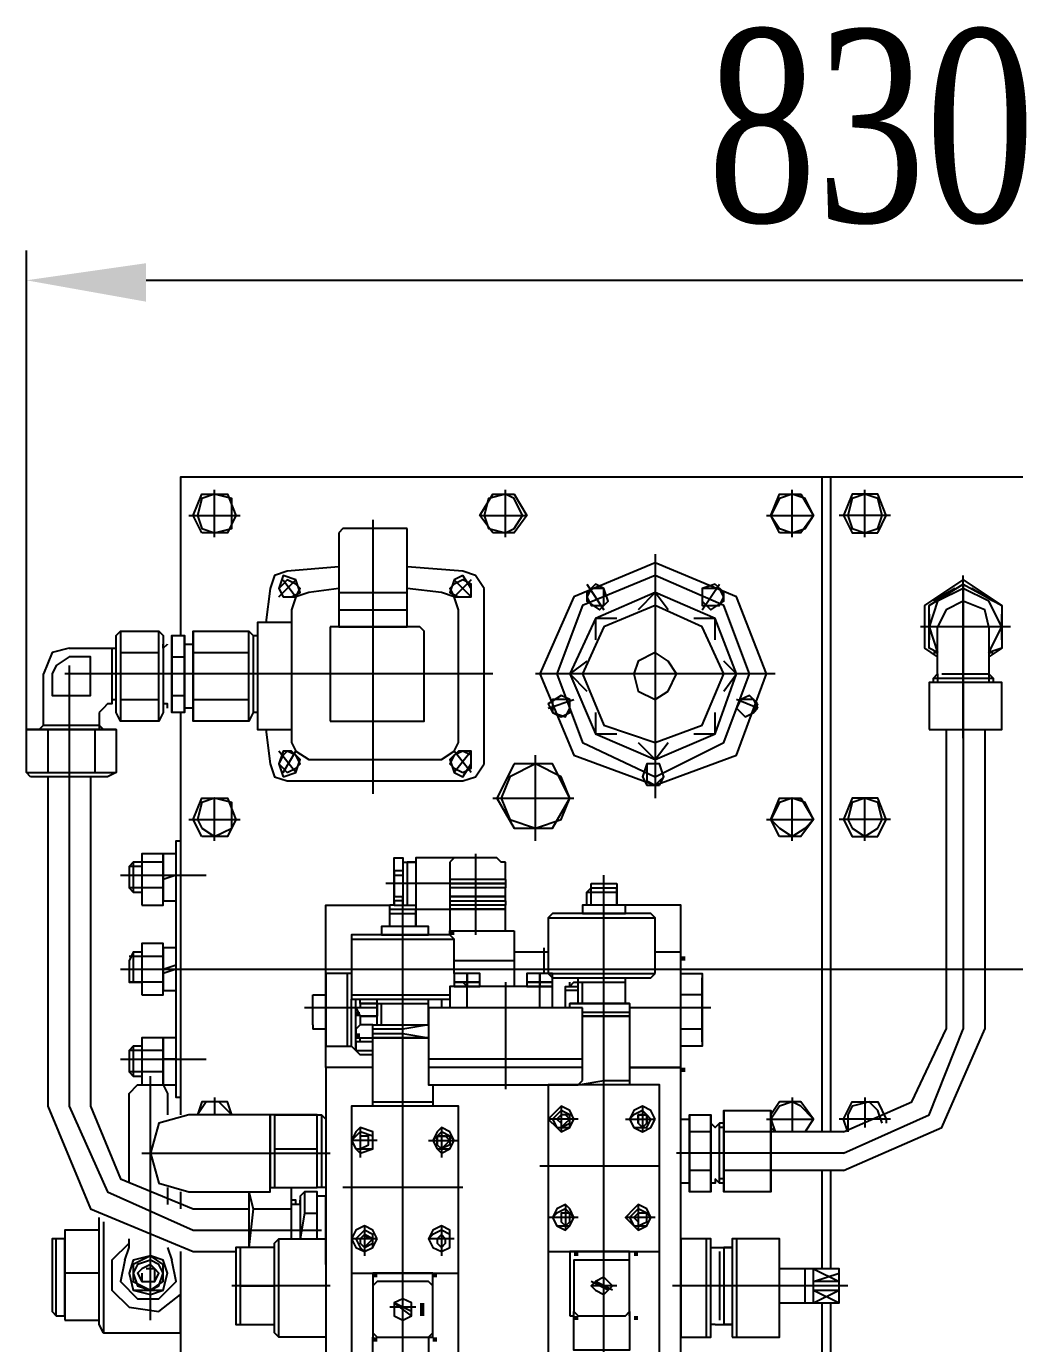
# Model space of a CAD drawing. Header units: inches. Extents: x -65 to 4788, y -4676 to 3369.
# Drawn here: x 1392.8 to 1761, y -1284.7 to -794 of the extents above; entities that cross this region are included whole.
import ezdxf

# ---------------------------------------------------------------- set-up
doc = ezdxf.new("R2010")
doc.units = ezdxf.units.IN
doc.header["$MEASUREMENT"] = 0
doc.layers.get('0').update_dxf_attribs({"color": 250, "linetype": 'CONTINUOUS', "lineweight": 100})
doc.styles.get("Standard").update_dxf_attribs({"font": 'times.ttf', "width": 0.75})

msp = doc.modelspace()

# ---------------------------------------------------------------- hatches: boundary and pattern name
at = {"lineweight": -2}
for points in [[(1437.41, -882.23), (1437.41, -896.57), (1392.79, -888.6)], [(1550.58, -1132.46), (1552.17, -1132.46), (1552.17, -1130.87), (1550.58, -1130.87)], [(1636.65, -1142.03), (1638.24, -1142.03), (1638.24, -1140.43), (1636.65, -1140.43)], [(1515.51, -1162.75), (1517.11, -1162.75), (1517.11, -1161.15), (1515.51, -1161.15)], [(1515.51, -1162.75), (1517.11, -1162.75), (1517.11, -1161.15), (1515.51, -1161.15)], [(1515.51, -1170.72), (1517.11, -1170.72), (1517.11, -1169.12), (1515.51, -1169.12)], [(1636.65, -1183.47), (1638.24, -1183.47), (1638.24, -1181.87), (1636.65, -1181.87)], [(1596.8, -1252), (1598.39, -1252), (1598.39, -1250.41), (1596.8, -1250.41)], [(1619.11, -1252), (1620.71, -1252), (1620.71, -1250.41), (1619.11, -1250.41)], [(1521.89, -1259.97), (1523.48, -1259.97), (1523.48, -1258.38), (1521.89, -1258.38)], [(1544.2, -1259.97), (1545.8, -1259.97), (1545.8, -1258.38), (1544.2, -1258.38)], [(1541.01, -1269.53), (1539.42, -1269.53), (1541.01, -1274.32)], [(1539.42, -1269.53), (1541.01, -1274.32), (1539.42, -1274.32)], [(1596.8, -1275.91), (1598.39, -1275.91), (1598.39, -1274.32), (1596.8, -1274.32)], [(1619.11, -1275.91), (1620.71, -1275.91), (1620.71, -1274.32), (1619.11, -1274.32)], [(1521.89, -1283.88), (1523.48, -1283.88), (1523.48, -1282.29), (1521.89, -1282.29)], [(1544.2, -1283.88), (1545.8, -1283.88), (1545.8, -1282.29), (1544.2, -1282.29)]]:
    msp.add_hatch(color=0, dxfattribs=at).paths.add_polyline_path(points)

# ---------------------------------------------------------------- linework, layer by layer
at = {"color": 0, "lineweight": -2}
for points in [[(1392.79, -1055.96), (1392.79, -877.45)], [(1437.41, -888.6), (2009.61, -888.6)], [(1636.65, -1326.91), (2055.83, -1326.91), (2055.83, -961.92), (1450.16, -961.92), (1450.16, -1020.89)], [(1689.24, -1205.78), (1689.24, -961.92)], [(1692.43, -1205.78), (1692.43, -961.92)], [(1458.13, -982.64), (1454.95, -976.26), (1458.13, -968.3), (1467.7, -968.3), (1470.88, -976.26), (1467.7, -982.64), (1458.13, -982.64)], [(1462.91, -982.64), (1469.29, -981.05), (1469.29, -976.26), (1469.29, -969.89), (1462.91, -968.3), (1458.13, -969.89), (1456.54, -976.26), (1458.13, -981.05), (1462.91, -982.64)], [(1462.91, -984.23), (1462.91, -966.7)], [(1566.52, -982.64), (1561.73, -976.26), (1566.52, -968.3), (1574.48, -968.3), (1579.27, -976.26), (1574.48, -982.64), (1566.52, -982.64)], [(1571.3, -982.64), (1574.48, -981.05), (1577.67, -976.26), (1574.48, -969.89), (1571.3, -968.3), (1564.92, -969.89), (1563.33, -976.26), (1564.92, -981.05), (1571.3, -982.64)], [(1571.3, -984.23), (1571.3, -966.7)], [(1673.3, -982.64), (1670.12, -976.26), (1673.3, -968.3), (1681.27, -968.3), (1686.05, -976.26), (1681.27, -982.64), (1673.3, -982.64)], [(1678.09, -982.64), (1682.87, -981.05), (1686.05, -976.26), (1682.87, -969.89), (1678.09, -968.3), (1673.3, -969.89), (1670.12, -976.26), (1673.3, -981.05), (1678.09, -982.64)], [(1678.09, -984.23), (1678.09, -966.7)], [(1709.96, -982.64), (1713.15, -976.26), (1709.96, -968.3), (1700.4, -968.3), (1697.21, -976.26), (1700.4, -982.64), (1709.96, -982.64)], [(1705.18, -982.64), (1709.96, -981.05), (1711.56, -976.26), (1709.96, -969.89), (1705.18, -968.3), (1700.4, -969.89), (1698.81, -976.26), (1700.4, -981.05), (1705.18, -982.64)], [(1705.18, -984.23), (1705.18, -966.7)], [(1453.35, -976.26), (1472.48, -976.26)], [(1561.73, -976.26), (1579.27, -976.26)], [(1668.52, -976.26), (1686.05, -976.26)], [(1714.74, -976.26), (1695.62, -976.26)], [(1510.73, -981.05), (1510.73, -981.05), (1509.14, -982.64)], [(1534.64, -981.05), (1510.73, -981.05)], [(1521.89, -977.86), (1521.89, -1079.87)], [(1534.64, -982.64), (1534.64, -981.05)], [(1509.14, -1017.7), (1534.64, -1017.7), (1534.64, -982.64)], [(1509.14, -982.64), (1509.14, -1017.7)], [(1627.08, -990.61), (1627.08, -1081.46)], [(1509.14, -995.39), (1490.01, -996.98)], [(1555.36, -996.98), (1534.64, -995.39)], [(1668.52, -1035.24), (1657.37, -1006.55), (1627.08, -993.8), (1596.8, -1006.55), (1584.05, -1035.24), (1596.8, -1065.52), (1627.08, -1076.68), (1657.37, -1065.52), (1668.52, -1035.24)], [(1490.01, -996.98), (1485.23, -998.58), (1483.64, -1003.36)], [(1486.82, -1003.36), (1488.42, -1006.55), (1491.6, -1006.55), (1494.79, -1004.95), (1493.2, -1000.17), (1488.42, -998.58), (1486.82, -1003.36)], [(1486.82, -1006.55), (1493.2, -1000.17)], [(1490.01, -1006.55), (1493.2, -1006.55), (1494.79, -1003.36), (1493.2, -1001.77), (1490.01, -1000.17), (1488.42, -1001.77), (1486.82, -1003.36), (1488.42, -1006.55), (1490.01, -1006.55)], [(1488.42, -1000.17), (1493.2, -1006.55)], [(1555.36, -998.58), (1552.17, -1000.17), (1550.58, -1004.95), (1553.76, -1006.55), (1558.55, -1006.55), (1558.55, -1003.36), (1555.36, -998.58)], [(1555.36, -1006.55), (1558.55, -1006.55), (1558.55, -1003.36), (1558.55, -1001.77), (1555.36, -1000.17), (1552.17, -1001.77), (1550.58, -1003.36), (1552.17, -1006.55), (1555.36, -1006.55)], [(1552.17, -1000.17), (1558.55, -1006.55)], [(1558.55, -1000.17), (1552.17, -1006.55)], [(1563.33, -1003.36), (1560.14, -998.58), (1555.36, -996.98)], [(1662.15, -1035.24), (1652.58, -1009.74), (1627.08, -998.58), (1599.99, -1009.74), (1590.42, -1035.24), (1599.99, -1060.74), (1627.08, -1073.49), (1652.58, -1060.74), (1662.15, -1035.24)], [(1732.28, -1028.86), (1727.5, -1025.67), (1727.5, -1009.74), (1741.84, -1000.17), (1756.18, -1009.74), (1756.18, -1025.67), (1751.4, -1028.86)], [(1741.84, -1059.15), (1741.84, -998.58)], [(1483.64, -1003.36), (1482.04, -1016.11)], [(1497.98, -1004.95), (1493.2, -1006.55), (1491.6, -1011.33)], [(1509.14, -1003.36), (1497.98, -1004.95)], [(1509.14, -1004.95), (1534.64, -1004.95)], [(1547.39, -1004.95), (1534.64, -1003.36)], [(1553.76, -1011.33), (1552.17, -1006.55), (1547.39, -1004.95)], [(1563.33, -1068.71), (1563.33, -1003.36)], [(1657.37, -1035.24), (1649.4, -1014.52), (1627.08, -1004.95), (1604.77, -1014.52), (1595.21, -1035.24), (1604.77, -1057.55), (1627.08, -1067.11), (1649.4, -1057.55), (1657.37, -1035.24)], [(1601.58, -1004.95), (1601.58, -1008.14), (1606.36, -1011.33), (1609.55, -1008.14), (1607.96, -1003.36), (1604.77, -1001.77), (1601.58, -1004.95)], [(1601.58, -1001.77), (1607.96, -1011.33)], [(1607.96, -1006.55), (1607.96, -1003.36), (1604.77, -1003.36), (1603.17, -1003.36), (1601.58, -1006.55), (1603.17, -1009.74), (1607.96, -1009.74), (1607.96, -1006.55)], [(1631.86, -1011.33), (1627.08, -1004.95), (1620.71, -1011.33)], [(1649.4, -1001.77), (1644.61, -1003.36), (1644.61, -1008.14), (1647.8, -1011.33), (1652.58, -1008.14), (1652.58, -1004.95), (1649.4, -1001.77)], [(1644.61, -1011.33), (1650.99, -1001.77)], [(1652.58, -1006.55), (1650.99, -1003.36), (1647.8, -1003.36), (1644.61, -1003.36), (1644.61, -1006.55), (1644.61, -1009.74), (1650.99, -1009.74), (1652.58, -1006.55)], [(1732.28, -1027.27), (1729.09, -1025.67), (1729.09, -1009.74), (1741.84, -1001.77), (1756.18, -1009.74), (1756.18, -1025.67), (1751.4, -1027.27)], [(1751.4, -1027.27), (1756.18, -1017.7), (1751.4, -1008.14), (1741.84, -1003.36), (1732.28, -1008.14), (1729.09, -1017.7), (1732.28, -1027.27)], [(1738.65, -1003.36), (1730.68, -1008.14)], [(1741.84, -1001.77), (1741.84, -1167.53)], [(1753, -1008.14), (1745.03, -1003.36)], [(1652.58, -1035.24), (1644.61, -1017.7), (1627.08, -1009.74), (1607.96, -1017.7), (1599.99, -1035.24), (1607.96, -1054.36), (1627.08, -1060.74), (1644.61, -1054.36), (1652.58, -1035.24)], [(1751.4, -1017.7), (1749.81, -1011.33), (1741.84, -1008.14), (1735.46, -1011.33), (1732.28, -1017.7)], [(1491.6, -1011.33), (1491.6, -1060.74)], [(1509.14, -1011.33), (1534.64, -1011.33)], [(1553.76, -1060.74), (1553.76, -1011.33)], [(1612.74, -1014.52), (1604.77, -1014.52), (1604.77, -1022.49)], [(1649.4, -1022.49), (1649.4, -1014.52), (1641.43, -1014.52)], [(1729.09, -1012.92), (1729.09, -1022.49)], [(1756.18, -1022.49), (1756.18, -1012.92)], [(1443.79, -1049.58), (1442.19, -1052.77), (1427.85, -1052.77), (1426.26, -1049.58), (1426.26, -1020.89), (1427.85, -1019.3), (1442.19, -1019.3), (1443.79, -1020.89), (1443.79, -1049.58)], [(1427.85, -1019.3), (1427.85, -1027.27)], [(1442.19, -1052.77), (1442.19, -1019.3)], [(1454.95, -1019.3), (1454.95, -1027.27)], [(1477.26, -1049.58), (1475.67, -1052.77), (1454.95, -1052.77), (1454.95, -1019.3), (1475.67, -1019.3), (1477.26, -1020.89), (1477.26, -1049.58)], [(1475.67, -1052.77), (1475.67, -1019.3)], [(1491.6, -1016.11), (1478.85, -1016.11), (1478.85, -1055.96), (1491.6, -1055.96)], [(1539.42, -1017.7), (1505.95, -1017.7)], [(1505.95, -1017.7), (1505.95, -1019.3), (1505.95, -1019.3)], [(1505.95, -1019.3), (1505.95, -1052.77)], [(1541.01, -1019.3), (1541.01, -1019.3), (1539.42, -1017.7)], [(1541.01, -1052.77), (1541.01, -1019.3)], [(1759.37, -1017.7), (1725.9, -1017.7)], [(1730.68, -1038.43), (1730.68, -1036.83), (1732.28, -1035.24), (1732.28, -1017.7)], [(1751.4, -1017.7), (1751.4, -1035.24), (1753, -1036.83), (1753, -1038.43)], [(1443.79, -1025.67), (1445.38, -1024.08), (1445.38, -1024.08)], [(1443.79, -1025.67), (1443.79, -1025.67), (1443.79, -1024.08), (1443.79, -1024.08)], [(1443.79, -1024.08), (1443.79, -1024.08)], [(1446.98, -1020.89), (1446.98, -1028.86)], [(1451.76, -1047.99), (1451.76, -1049.58), (1446.98, -1049.58), (1446.98, -1020.89), (1451.76, -1020.89), (1451.76, -1024.08), (1451.76, -1047.99)], [(1451.76, -1049.58), (1451.76, -1020.89)], [(1451.76, -1024.08), (1454.95, -1024.08), (1454.95, -1047.99), (1451.76, -1047.99)], [(1477.26, -1020.89), (1478.85, -1020.89), (1478.85, -1049.58), (1477.26, -1049.58)], [(1408.72, -1025.67), (1402.35, -1027.27), (1399.16, -1035.24)], [(1402.35, -1035.24), (1402.35, -1043.21), (1416.69, -1043.21), (1416.69, -1028.86), (1408.72, -1028.86)], [(1408.72, -1028.86), (1403.94, -1032.05), (1402.35, -1035.24)], [(1408.72, -1025.67), (1424.66, -1025.67), (1424.66, -1046.39), (1423.07, -1046.39)], [(1424.66, -1025.67), (1426.26, -1025.67)], [(1427.85, -1027.27), (1427.85, -1044.8)], [(1427.85, -1027.27), (1442.19, -1027.27)], [(1446.98, -1028.86), (1446.98, -1043.21)], [(1446.98, -1028.86), (1451.76, -1028.86)], [(1454.95, -1027.27), (1454.95, -1044.8)], [(1454.95, -1027.27), (1475.67, -1027.27)], [(1635.05, -1035.24), (1631.86, -1030.46), (1627.08, -1027.27), (1620.71, -1030.46), (1619.11, -1035.24), (1620.71, -1041.61), (1627.08, -1044.8), (1631.86, -1041.61), (1635.05, -1035.24)], [(1730.68, -1027.27), (1732.28, -1027.27)], [(1751.4, -1027.27), (1753, -1027.27)], [(1397.57, -1055.96), (1397.57, -1055.96), (1399.16, -1054.36), (1399.16, -1035.24)], [(1566.52, -1035.24), (1407.13, -1035.24)], [(1408.72, -1032.05), (1408.72, -1196.22)], [(1671.71, -1035.24), (1582.45, -1035.24)], [(1601.58, -1030.46), (1595.21, -1035.24), (1601.58, -1041.61)], [(1652.58, -1041.61), (1657.37, -1035.24), (1652.58, -1030.46)], [(1732.28, -1035.24), (1732.28, -1038.43)], [(1733.87, -1035.24), (1751.4, -1035.24)], [(1751.4, -1035.24), (1751.4, -1038.43)], [(1756.18, -1038.43), (1729.09, -1038.43)], [(1729.09, -1055.96), (1756.18, -1055.96), (1756.18, -1038.43), (1729.09, -1038.43), (1729.09, -1055.96)], [(1730.68, -1036.83), (1753, -1036.83)], [(1741.84, -1055.96), (1741.84, -1038.43)], [(1424.66, -1044.8), (1426.26, -1044.8)], [(1427.85, -1044.8), (1427.85, -1052.77)], [(1427.85, -1044.8), (1442.19, -1044.8)], [(1446.98, -1043.21), (1446.98, -1049.58)], [(1446.98, -1043.21), (1451.76, -1043.21)], [(1454.95, -1044.8), (1454.95, -1052.77)], [(1454.95, -1044.8), (1475.67, -1044.8)], [(1588.83, -1049.58), (1593.61, -1051.18), (1595.21, -1047.99), (1595.21, -1044.8), (1592.02, -1043.21), (1587.24, -1046.39), (1588.83, -1049.58)], [(1587.24, -1047.99), (1596.8, -1044.8)], [(1595.21, -1047.99), (1595.21, -1044.8), (1588.83, -1044.8), (1588.83, -1049.58), (1592.02, -1051.18), (1595.21, -1049.58), (1595.21, -1047.99)], [(1665.33, -1046.39), (1662.15, -1043.21), (1658.96, -1044.8), (1657.37, -1047.99), (1660.55, -1051.18), (1663.74, -1049.58), (1665.33, -1046.39)], [(1665.33, -1047.99), (1663.74, -1044.8), (1658.96, -1044.8), (1657.37, -1047.99), (1658.96, -1049.58), (1660.55, -1051.18), (1663.74, -1049.58), (1665.33, -1047.99)], [(1665.33, -1047.99), (1657.37, -1044.8)], [(1423.07, -1046.39), (1421.47, -1047.99), (1419.88, -1049.58)], [(1419.88, -1049.58), (1419.88, -1054.36), (1421.47, -1055.96), (1421.47, -1055.96)], [(1443.79, -1046.39), (1443.79, -1046.39)], [(1445.38, -1047.99), (1445.38, -1046.39), (1443.79, -1046.39)], [(1443.79, -1046.39), (1443.79, -1046.39), (1443.79, -1047.99)], [(1450.16, -1049.58), (1450.16, -1199.4)], [(1604.77, -1049.58), (1604.77, -1057.55), (1612.74, -1057.55)], [(1641.43, -1057.55), (1649.4, -1057.55), (1649.4, -1049.58)], [(1399.16, -1054.36), (1419.88, -1054.36)], [(1419.88, -1054.36), (1419.88, -1055.96)], [(1419.88, -1054.36), (1419.88, -1055.96)], [(1505.95, -1052.77), (1505.95, -1052.77), (1505.95, -1052.77)], [(1505.95, -1052.77), (1539.42, -1052.77)], [(1539.42, -1052.77), (1541.01, -1052.77), (1541.01, -1052.77)], [(1394.38, -1073.49), (1392.79, -1071.9), (1392.79, -1055.96), (1394.38, -1055.96), (1423.07, -1055.96), (1426.26, -1055.96), (1426.26, -1071.9), (1423.07, -1073.49), (1394.38, -1073.49)], [(1400.75, -1055.96), (1392.79, -1055.96)], [(1392.79, -1055.96), (1392.79, -1055.96)], [(1397.57, -1055.96), (1421.47, -1055.96)], [(1400.75, -1055.96), (1400.75, -1071.9)], [(1418.29, -1055.96), (1400.75, -1055.96)], [(1418.29, -1055.96), (1418.29, -1071.9)], [(1426.26, -1055.96), (1418.29, -1055.96)], [(1482.04, -1055.96), (1483.64, -1068.71)], [(1729.09, -1055.96), (1741.84, -1055.96)], [(1735.46, -1055.96), (1735.46, -1167.53)], [(1741.84, -1055.96), (1756.18, -1055.96)], [(1749.81, -1055.96), (1749.81, -1167.53)], [(1488.42, -1073.49), (1493.2, -1071.9), (1494.79, -1067.11), (1491.6, -1063.93), (1488.42, -1063.93), (1486.82, -1068.71), (1488.42, -1073.49)], [(1490.01, -1071.9), (1493.2, -1070.3), (1494.79, -1068.71), (1493.2, -1065.52), (1490.01, -1063.93), (1488.42, -1065.52), (1486.82, -1068.71), (1488.42, -1070.3), (1490.01, -1071.9)], [(1493.2, -1071.9), (1486.82, -1063.93)], [(1488.42, -1071.9), (1493.2, -1063.93)], [(1491.6, -1060.74), (1493.2, -1063.93), (1497.98, -1067.11)], [(1547.39, -1067.11), (1552.17, -1063.93), (1553.76, -1060.74)], [(1558.55, -1068.71), (1558.55, -1063.93), (1553.76, -1063.93), (1550.58, -1067.11), (1552.17, -1071.9), (1555.36, -1073.49), (1558.55, -1068.71)], [(1555.36, -1071.9), (1558.55, -1070.3), (1558.55, -1068.71), (1558.55, -1065.52), (1555.36, -1063.93), (1552.17, -1065.52), (1550.58, -1068.71), (1552.17, -1070.3), (1555.36, -1071.9)], [(1558.55, -1063.93), (1552.17, -1071.9)], [(1558.55, -1071.9), (1552.17, -1063.93)], [(1620.71, -1060.74), (1627.08, -1067.11), (1631.86, -1060.74)], [(1483.64, -1068.71), (1485.23, -1073.49), (1490.01, -1075.08)], [(1497.98, -1067.11), (1547.39, -1067.11)], [(1555.36, -1075.08), (1560.14, -1073.49), (1563.33, -1068.71)], [(1574.48, -1068.71), (1568.11, -1081.46), (1574.48, -1092.62), (1588.83, -1092.62), (1595.21, -1081.46), (1588.83, -1068.71), (1574.48, -1068.71)], [(1582.45, -1092.62), (1592.02, -1089.43), (1595.21, -1081.46), (1592.02, -1073.49), (1582.45, -1068.71), (1572.89, -1073.49), (1569.7, -1081.46), (1572.89, -1089.43), (1582.45, -1092.62)], [(1582.45, -1097.4), (1582.45, -1065.52)], [(1628.68, -1076.68), (1630.27, -1073.49), (1628.68, -1068.71), (1623.89, -1068.71), (1622.3, -1073.49), (1623.89, -1076.68), (1628.68, -1076.68)], [(1630.27, -1073.49), (1628.68, -1068.71), (1627.08, -1068.71), (1623.89, -1068.71), (1623.89, -1073.49), (1623.89, -1075.08), (1627.08, -1076.68), (1628.68, -1075.08), (1630.27, -1073.49)], [(1392.79, -1071.9), (1426.26, -1071.9)], [(1400.75, -1073.49), (1400.75, -1196.22)], [(1416.69, -1073.49), (1416.69, -1196.22)], [(1490.01, -1075.08), (1555.36, -1075.08)], [(1458.13, -1095.8), (1454.95, -1089.43), (1458.13, -1081.46), (1467.7, -1081.46), (1470.88, -1089.43), (1467.7, -1095.8), (1458.13, -1095.8)], [(1462.91, -1095.8), (1469.29, -1092.62), (1469.29, -1089.43), (1469.29, -1083.05), (1462.91, -1081.46), (1458.13, -1083.05), (1456.54, -1089.43), (1458.13, -1092.62), (1462.91, -1095.8)], [(1462.91, -1097.4), (1462.91, -1081.46)], [(1566.52, -1081.46), (1596.8, -1081.46)], [(1673.3, -1095.8), (1670.12, -1089.43), (1673.3, -1081.46), (1681.27, -1081.46), (1686.05, -1089.43), (1681.27, -1095.8), (1673.3, -1095.8)], [(1678.09, -1095.8), (1682.87, -1092.62), (1686.05, -1089.43), (1682.87, -1083.05), (1678.09, -1081.46), (1673.3, -1083.05), (1670.12, -1089.43), (1673.3, -1092.62), (1678.09, -1095.8)], [(1678.09, -1097.4), (1678.09, -1081.46)], [(1709.96, -1095.8), (1713.15, -1089.43), (1709.96, -1081.46), (1700.4, -1081.46), (1697.21, -1089.43), (1700.4, -1095.8), (1709.96, -1095.8)], [(1705.18, -1095.8), (1709.96, -1092.62), (1711.56, -1089.43), (1709.96, -1083.05), (1705.18, -1081.46), (1700.4, -1083.05), (1698.81, -1089.43), (1700.4, -1092.62), (1705.18, -1095.8)], [(1705.18, -1097.4), (1705.18, -1081.46)], [(1453.35, -1089.43), (1472.48, -1089.43)], [(1668.52, -1089.43), (1686.05, -1089.43)], [(1714.74, -1089.43), (1695.62, -1089.43)], [(1450.16, -1193.03), (1448.57, -1193.03), (1448.57, -1097.4), (1450.16, -1097.4)], [(1435.82, -1121.31), (1443.79, -1121.31), (1443.79, -1102.18), (1435.82, -1102.18), (1435.82, -1121.31)], [(1435.82, -1102.18), (1435.82, -1121.31)], [(1443.79, -1105.37), (1443.79, -1102.18)], [(1443.79, -1119.71), (1448.57, -1119.71), (1448.57, -1102.18), (1443.79, -1102.18), (1443.79, -1119.71)], [(1529.86, -1121.31), (1529.86, -1103.77), (1533.04, -1103.77), (1533.04, -1121.31)], [(1552.17, -1103.77), (1537.83, -1103.77), (1537.83, -1121.31)], [(1552.17, -1103.77), (1550.58, -1105.37), (1550.58, -1105.37)], [(1568.11, -1103.77), (1552.17, -1103.77)], [(1560.14, -1102.18), (1560.14, -1132.46)], [(1571.3, -1105.37), (1569.7, -1105.37), (1568.11, -1103.77)], [(1435.82, -1105.37), (1432.63, -1105.37), (1431.04, -1106.96), (1431.04, -1114.93), (1432.63, -1116.52), (1435.82, -1116.52)], [(1435.82, -1106.96), (1431.04, -1106.96)], [(1432.63, -1105.37), (1432.63, -1116.52)], [(1443.79, -1105.37), (1435.82, -1105.37)], [(1443.79, -1114.93), (1443.79, -1105.37)], [(1533.04, -1108.55), (1529.86, -1108.55), (1529.86, -1110.15), (1533.04, -1110.15)], [(1533.04, -1108.55), (1529.86, -1108.55), (1529.86, -1108.55)], [(1529.86, -1108.55), (1529.86, -1113.34)], [(1533.04, -1105.37), (1533.04, -1121.31)], [(1533.04, -1105.37), (1537.83, -1105.37)], [(1534.64, -1105.37), (1534.64, -1121.31)], [(1534.64, -1105.37), (1534.64, -1121.31)], [(1537.83, -1105.37), (1534.64, -1105.37)], [(1550.58, -1105.37), (1550.58, -1111.74)], [(1571.3, -1111.74), (1571.3, -1105.37)], [(1427.85, -1110.15), (1459.73, -1110.15)], [(1448.57, -1110.15), (1443.79, -1111.74)], [(1443.79, -1110.15), (1448.57, -1110.15)], [(1571.3, -1113.34), (1526.67, -1113.34)], [(1529.86, -1110.15), (1529.86, -1118.12)], [(1550.58, -1111.74), (1550.58, -1113.34)], [(1571.3, -1111.74), (1550.58, -1111.74)], [(1550.58, -1113.34), (1571.3, -1113.34), (1571.3, -1113.34), (1550.58, -1113.34), (1550.58, -1113.34)], [(1550.58, -1113.34), (1550.58, -1114.93)], [(1571.3, -1111.74), (1571.3, -1113.34)], [(1571.3, -1113.34), (1571.3, -1114.93)], [(1603.17, -1114.93), (1603.17, -1113.34)], [(1603.17, -1113.34), (1603.17, -1113.34)], [(1603.17, -1113.34), (1612.74, -1113.34)], [(1607.96, -1366.76), (1607.96, -1110.15)], [(1612.74, -1113.34), (1612.74, -1113.34)], [(1612.74, -1113.34), (1612.74, -1114.93)], [(1435.82, -1114.93), (1431.04, -1114.93)], [(1443.79, -1114.93), (1435.82, -1114.93)], [(1443.79, -1121.31), (1443.79, -1114.93)], [(1533.04, -1119.71), (1529.86, -1119.71), (1529.86, -1118.12), (1533.04, -1118.12)], [(1533.04, -1374.73), (1533.04, -1118.12)], [(1550.58, -1118.12), (1571.3, -1118.12), (1571.3, -1114.93), (1550.58, -1114.93), (1550.58, -1118.12)], [(1550.58, -1118.12), (1550.58, -1118.12)], [(1550.58, -1119.71), (1571.3, -1119.71), (1571.3, -1118.12), (1550.58, -1118.12), (1550.58, -1119.71)], [(1571.3, -1118.12), (1571.3, -1118.12)], [(1601.58, -1121.31), (1601.58, -1116.52), (1603.17, -1114.93), (1612.74, -1114.93), (1612.74, -1116.52), (1612.74, -1121.31)], [(1601.58, -1116.52), (1612.74, -1116.52)], [(1603.17, -1121.31), (1603.17, -1114.93)], [(1612.74, -1121.31), (1612.74, -1114.93)], [(1504.36, -1181.87), (1504.36, -1121.31), (1528.26, -1121.31)], [(1528.26, -1122.9), (1528.26, -1121.31)], [(1529.86, -1121.31), (1528.26, -1121.31)], [(1528.26, -1129.27), (1528.26, -1122.9)], [(1528.26, -1129.27), (1528.26, -1122.9), (1537.83, -1122.9), (1537.83, -1124.49), (1537.83, -1129.27)], [(1529.86, -1119.71), (1529.86, -1121.31)], [(1529.86, -1121.31), (1537.83, -1121.31)], [(1533.04, -1121.31), (1534.64, -1121.31)], [(1537.83, -1121.31), (1537.83, -1121.31)], [(1537.83, -1121.31), (1537.83, -1122.9)], [(1537.83, -1122.9), (1550.58, -1122.9)], [(1537.83, -1129.27), (1537.83, -1122.9)], [(1550.58, -1119.71), (1550.58, -1121.31)], [(1550.58, -1122.9), (1571.3, -1122.9), (1571.3, -1121.31), (1550.58, -1121.31), (1550.58, -1122.9)], [(1550.58, -1122.9), (1550.58, -1122.9)], [(1550.58, -1130.87), (1571.3, -1130.87), (1571.3, -1122.9), (1550.58, -1122.9), (1550.58, -1130.87)], [(1571.3, -1119.71), (1571.3, -1121.31)], [(1571.3, -1122.9), (1571.3, -1122.9)], [(1599.99, -1124.49), (1615.93, -1124.49), (1615.93, -1121.31), (1599.99, -1121.31), (1599.99, -1124.49)], [(1607.96, -1121.31), (1599.99, -1121.31)], [(1615.93, -1121.31), (1607.96, -1121.31)], [(1607.96, -1124.49), (1607.96, -1121.31)], [(1636.65, -1181.87), (1636.65, -1121.31), (1615.93, -1121.31)], [(1528.26, -1124.49), (1537.83, -1124.49)], [(1627.08, -1146.81), (1627.08, -1126.09), (1625.49, -1124.49), (1588.83, -1124.49), (1587.24, -1126.09), (1587.24, -1146.81), (1588.83, -1148.4), (1625.49, -1148.4), (1627.08, -1146.81)], [(1587.24, -1126.09), (1627.08, -1126.09)], [(1599.99, -1124.49), (1615.93, -1124.49)], [(1552.17, -1146.81), (1552.17, -1134.06), (1550.58, -1132.46), (1513.92, -1132.46), (1513.92, -1156.37), (1550.58, -1156.37)], [(1525.08, -1132.46), (1542.61, -1132.46), (1542.61, -1129.27), (1525.08, -1129.27), (1525.08, -1132.46)], [(1533.04, -1129.27), (1525.08, -1129.27)], [(1525.08, -1132.46), (1542.61, -1132.46)], [(1533.04, -1132.46), (1533.04, -1129.27)], [(1542.61, -1129.27), (1533.04, -1129.27)], [(1550.58, -1132.46), (1550.58, -1130.87)], [(1550.58, -1130.87), (1574.48, -1130.87)], [(1574.48, -1130.87), (1574.48, -1142.03)], [(1435.82, -1135.65), (1435.82, -1154.78)], [(1435.82, -1154.78), (1443.79, -1154.78), (1443.79, -1135.65), (1435.82, -1135.65), (1435.82, -1154.78)], [(1443.79, -1140.43), (1443.79, -1135.65)], [(1443.79, -1153.18), (1448.57, -1153.18), (1448.57, -1137.24), (1443.79, -1137.24), (1443.79, -1153.18)], [(1513.92, -1134.06), (1552.17, -1134.06)], [(1585.64, -1146.81), (1585.64, -1137.24)], [(1435.82, -1138.84), (1432.63, -1138.84), (1431.04, -1142.03), (1431.04, -1149.99), (1432.63, -1149.99), (1435.82, -1149.99)], [(1435.82, -1140.43), (1431.04, -1140.43)], [(1432.63, -1138.84), (1432.63, -1149.99)], [(1443.79, -1140.43), (1435.82, -1140.43)], [(1443.79, -1149.99), (1443.79, -1140.43)], [(1574.48, -1142.03), (1552.17, -1142.03)], [(1587.24, -1138.84), (1574.48, -1138.84)], [(1574.48, -1138.84), (1574.48, -1151.59)], [(1587.24, -1138.84), (1582.45, -1138.84)], [(1582.45, -1138.84), (1582.45, -1138.84)], [(1582.45, -1138.84), (1582.45, -1138.84)], [(1636.65, -1138.84), (1627.08, -1138.84)], [(1627.08, -1138.84), (1627.08, -1138.84)], [(1627.08, -1138.84), (1627.08, -1138.84)], [(1636.65, -1181.87), (1636.65, -1138.84)], [(1427.85, -1145.21), (1459.73, -1145.21)], [(1443.79, -1145.21), (1448.57, -1143.62)], [(1448.57, -1145.21), (1443.79, -1146.81)], [(1445.38, -1145.21), (2060.61, -1145.21)], [(1512.32, -1146.81), (1504.36, -1146.81)], [(1504.36, -1146.81), (1504.36, -1146.81)], [(1504.36, -1146.81), (1504.36, -1173.9)], [(1513.92, -1146.81), (1512.32, -1146.81), (1512.32, -1173.9), (1513.92, -1173.9)], [(1561.73, -1146.81), (1552.17, -1146.81)], [(1552.17, -1149.99), (1561.73, -1149.99), (1561.73, -1146.81), (1552.17, -1146.81), (1552.17, -1149.99)], [(1556.95, -1159.56), (1556.95, -1146.81)], [(1556.95, -1146.81), (1556.95, -1149.99)], [(1588.83, -1146.81), (1579.27, -1146.81)], [(1579.27, -1149.99), (1588.83, -1149.99), (1588.83, -1146.81), (1579.27, -1146.81), (1579.27, -1149.99)], [(1584.05, -1159.56), (1584.05, -1146.81)], [(1584.05, -1146.81), (1584.05, -1149.99)], [(1587.24, -1146.81), (1627.08, -1146.81)], [(1636.65, -1173.9), (1636.65, -1146.81), (1644.61, -1146.81), (1644.61, -1173.9), (1636.65, -1173.9)], [(1435.82, -1149.99), (1431.04, -1149.99)], [(1443.79, -1149.99), (1435.82, -1149.99)], [(1443.79, -1154.78), (1443.79, -1149.99)], [(1588.83, -1159.56), (1588.83, -1151.59), (1550.58, -1151.59), (1550.58, -1159.56)], [(1552.17, -1151.59), (1561.73, -1151.59), (1561.73, -1149.99), (1552.17, -1149.99), (1552.17, -1151.59)], [(1561.73, -1149.99), (1552.17, -1149.99)], [(1556.95, -1151.59), (1555.36, -1149.99)], [(1556.95, -1149.99), (1556.95, -1151.59)], [(1571.3, -1149.99), (1571.3, -1189.84)], [(1579.27, -1151.59), (1588.83, -1151.59), (1588.83, -1149.99), (1579.27, -1149.99), (1579.27, -1151.59)], [(1588.83, -1149.99), (1579.27, -1149.99)], [(1584.05, -1149.99), (1584.05, -1151.59)], [(1584.05, -1151.59), (1584.05, -1149.99)], [(1593.61, -1159.56), (1593.61, -1151.59), (1598.39, -1151.59)], [(1595.21, -1151.59), (1595.21, -1151.59), (1596.8, -1149.99), (1598.39, -1149.99)], [(1595.21, -1151.59), (1595.21, -1149.99)], [(1595.21, -1151.59), (1598.39, -1151.59)], [(1598.39, -1157.96), (1598.39, -1148.4)], [(1598.39, -1149.99), (1615.93, -1149.99)], [(1599.99, -1157.96), (1599.99, -1149.99)], [(1615.93, -1157.96), (1615.93, -1148.4)], [(1615.93, -1157.96), (1615.93, -1149.99)], [(1644.61, -1154.78), (1644.61, -1148.4)], [(1499.57, -1165.93), (1499.57, -1154.78)], [(1499.57, -1154.78), (1499.57, -1154.78)], [(1499.57, -1154.78), (1504.36, -1154.78)], [(1513.92, -1154.78), (1550.58, -1154.78)], [(1521.89, -1177.09), (1517.11, -1177.09), (1513.92, -1173.9), (1513.92, -1156.37)], [(1515.51, -1175.5), (1515.51, -1156.37)], [(1517.11, -1157.96), (1517.11, -1156.37)], [(1523.48, -1165.93), (1523.48, -1156.37)], [(1542.61, -1159.56), (1542.61, -1156.37)], [(1547.39, -1156.37), (1547.39, -1159.56)], [(1598.39, -1153.18), (1593.61, -1153.18)], [(1644.61, -1154.78), (1636.65, -1154.78)], [(1644.61, -1167.53), (1644.61, -1154.78)], [(1523.48, -1159.56), (1496.39, -1159.56)], [(1517.11, -1157.96), (1517.11, -1159.56), (1515.51, -1159.56)], [(1517.11, -1157.96), (1517.11, -1159.56), (1515.51, -1159.56)], [(1515.51, -1159.56), (1517.11, -1162.75), (1517.11, -1162.75)], [(1515.51, -1159.56), (1517.11, -1162.75), (1517.11, -1162.75)], [(1517.11, -1162.75), (1523.48, -1162.75), (1523.48, -1157.96)], [(1523.48, -1157.96), (1517.11, -1157.96)], [(1517.11, -1157.96), (1523.48, -1157.96), (1523.48, -1162.75)], [(1517.11, -1162.75), (1517.11, -1165.93)], [(1523.48, -1162.75), (1517.11, -1162.75)], [(1523.48, -1157.96), (1542.61, -1157.96)], [(1525.08, -1165.93), (1525.08, -1157.96)], [(1542.61, -1165.93), (1542.61, -1157.96)], [(1598.39, -1159.56), (1542.61, -1159.56)], [(1542.61, -1159.56), (1542.61, -1159.56), (1542.61, -1159.56)], [(1542.61, -1159.56), (1542.61, -1186.65)], [(1595.21, -1159.56), (1595.21, -1157.96), (1617.52, -1157.96), (1617.52, -1162.75), (1599.99, -1162.75)], [(1607.96, -1157.96), (1595.21, -1157.96)], [(1599.99, -1162.75), (1617.52, -1162.75), (1617.52, -1188.25), (1595.21, -1188.25)], [(1599.99, -1159.56), (1598.39, -1159.56), (1598.39, -1159.56)], [(1599.99, -1186.65), (1599.99, -1159.56)], [(1599.99, -1161.15), (1617.52, -1161.15)], [(1607.96, -1162.75), (1599.99, -1162.75)], [(1617.52, -1157.96), (1607.96, -1157.96)], [(1607.96, -1161.15), (1607.96, -1157.96)], [(1607.96, -1186.65), (1607.96, -1162.75)], [(1617.52, -1162.75), (1607.96, -1162.75)], [(1647.8, -1159.56), (1617.52, -1159.56)], [(1499.57, -1165.93), (1499.57, -1167.53)], [(1504.36, -1167.53), (1499.57, -1167.53)], [(1517.11, -1165.93), (1515.51, -1167.53), (1515.51, -1167.53)], [(1515.51, -1167.53), (1515.51, -1170.72), (1517.11, -1170.72)], [(1521.89, -1165.93), (1517.11, -1165.93)], [(1542.61, -1170.72), (1521.89, -1170.72), (1521.89, -1165.93), (1542.61, -1165.93)], [(1533.04, -1167.53), (1521.89, -1167.53)], [(1542.61, -1165.93), (1533.04, -1167.53)], [(1533.04, -1169.12), (1533.04, -1167.53)], [(1644.61, -1167.53), (1636.65, -1167.53)], [(1644.61, -1172.31), (1644.61, -1167.53)], [(1697.21, -1205.78), (1722.71, -1194.62), (1735.46, -1167.53)], [(1697.21, -1220.12), (1733.87, -1204.19), (1749.81, -1167.53)], [(1697.21, -1213.75), (1729.09, -1199.4), (1741.84, -1167.53)], [(1435.82, -1188.25), (1443.79, -1188.25), (1443.79, -1170.72), (1435.82, -1170.72), (1435.82, -1188.25)], [(1435.82, -1170.72), (1435.82, -1188.25)], [(1443.79, -1175.5), (1443.79, -1170.72)], [(1443.79, -1188.25), (1448.57, -1188.25), (1448.57, -1170.72), (1443.79, -1170.72), (1443.79, -1188.25)], [(1517.11, -1172.31), (1515.51, -1172.31), (1515.51, -1173.9)], [(1517.11, -1170.72), (1521.89, -1170.72)], [(1517.11, -1172.31), (1517.11, -1170.72)], [(1521.89, -1172.31), (1517.11, -1172.31)], [(1521.89, -1169.12), (1533.04, -1169.12), (1542.61, -1170.72)], [(1544.2, -1188.25), (1544.2, -1196.22), (1521.89, -1196.22), (1521.89, -1170.72), (1542.61, -1170.72)], [(1533.04, -1170.72), (1521.89, -1170.72)], [(1533.04, -1194.62), (1533.04, -1170.72)], [(1542.61, -1170.72), (1533.04, -1170.72)], [(1435.82, -1173.9), (1432.63, -1173.9), (1431.04, -1175.5), (1431.04, -1183.47), (1432.63, -1185.06), (1435.82, -1185.06)], [(1435.82, -1175.5), (1431.04, -1175.5)], [(1432.63, -1173.9), (1432.63, -1185.06)], [(1443.79, -1175.5), (1435.82, -1175.5)], [(1443.79, -1183.47), (1443.79, -1175.5)], [(1504.36, -1173.9), (1504.36, -1173.9)], [(1504.36, -1173.9), (1512.32, -1173.9)], [(1515.51, -1173.9), (1515.51, -1175.5), (1517.11, -1175.5)], [(1517.11, -1175.5), (1521.89, -1175.5)], [(1427.85, -1178.68), (1459.73, -1178.68)], [(1443.79, -1178.68), (1448.57, -1178.68)], [(1448.57, -1178.68), (1443.79, -1178.68)], [(1521.89, -1181.87), (1504.36, -1181.87), (1504.36, -1326.91), (1515.51, -1326.91)], [(1599.99, -1178.68), (1542.61, -1178.68)], [(1599.99, -1181.87), (1542.61, -1181.87)], [(1623.89, -1326.91), (1636.65, -1326.91), (1636.65, -1181.87), (1617.52, -1181.87)], [(1617.52, -1181.87), (1636.65, -1181.87)], [(1435.82, -1183.47), (1431.04, -1183.47)], [(1443.79, -1183.47), (1435.82, -1183.47)], [(1439.01, -1275.91), (1439.01, -1185.06)], [(1443.79, -1188.25), (1443.79, -1183.47)], [(1542.61, -1186.65), (1542.61, -1188.25), (1542.61, -1188.25)], [(1598.39, -1188.25), (1598.39, -1188.25), (1599.99, -1186.65)], [(1598.39, -1188.25), (1607.96, -1186.65), (1617.52, -1186.65)], [(1431.04, -1224.91), (1431.04, -1191.44), (1434.23, -1188.25), (1435.82, -1188.25)], [(1443.79, -1188.25), (1445.38, -1191.44), (1445.38, -1199.4)], [(1542.61, -1188.25), (1598.39, -1188.25)], [(1587.24, -1250.41), (1628.68, -1250.41), (1628.68, -1188.25), (1587.24, -1188.25), (1587.24, -1250.41)], [(1400.75, -1196.22), (1416.69, -1234.47), (1454.95, -1250.41)], [(1408.72, -1196.22), (1423.07, -1228.09), (1454.95, -1242.44)], [(1416.69, -1196.22), (1427.85, -1223.31), (1454.95, -1234.47)], [(1469.29, -1199.4), (1467.7, -1194.62), (1458.13, -1194.62), (1456.54, -1199.4)], [(1469.29, -1199.4), (1464.51, -1194.62), (1459.73, -1194.62), (1456.54, -1199.4)], [(1462.91, -1193.03), (1462.91, -1199.4)], [(1513.92, -1258.38), (1553.76, -1258.38), (1553.76, -1196.22), (1513.92, -1196.22), (1513.92, -1258.38)], [(1521.89, -1194.62), (1544.2, -1194.62)], [(1596.8, -1201), (1595.21, -1197.81), (1592.02, -1196.22), (1590.42, -1197.81), (1587.24, -1201), (1590.42, -1204.19), (1592.02, -1205.78), (1595.21, -1204.19), (1596.8, -1201)], [(1592.02, -1196.22), (1592.02, -1205.78)], [(1627.08, -1201), (1625.49, -1197.81), (1622.3, -1196.22), (1619.11, -1197.81), (1617.52, -1201), (1619.11, -1204.19), (1622.3, -1205.78), (1625.49, -1204.19), (1627.08, -1201)], [(1622.3, -1196.22), (1622.3, -1205.78)], [(1682.87, -1205.78), (1686.05, -1201), (1681.27, -1196.22), (1678.09, -1194.62), (1673.3, -1196.22), (1670.12, -1201), (1671.71, -1205.78)], [(1682.87, -1205.78), (1686.05, -1201), (1681.27, -1194.62), (1673.3, -1194.62), (1670.12, -1199.4)], [(1678.09, -1193.03), (1678.09, -1205.78)], [(1698.81, -1205.78), (1697.21, -1201), (1700.4, -1194.62), (1709.96, -1194.62), (1713.15, -1201), (1713.15, -1202.59)], [(1711.56, -1202.59), (1709.96, -1197.81), (1706.77, -1194.62), (1700.4, -1196.22), (1698.81, -1199.4), (1698.81, -1205.78)], [(1705.18, -1193.03), (1705.18, -1204.19)], [(1453.35, -1199.4), (1442.19, -1202.59), (1439.01, -1213.75), (1442.19, -1224.91), (1453.35, -1228.09)], [(1453.35, -1228.09), (1483.64, -1228.09), (1483.64, -1199.4), (1453.35, -1199.4)], [(1483.64, -1226.5), (1501.17, -1226.5), (1501.17, -1199.4), (1483.64, -1199.4), (1483.64, -1226.5)], [(1485.23, -1199.4), (1485.23, -1226.5)], [(1485.23, -1199.4), (1501.17, -1199.4)], [(1501.17, -1199.4), (1502.76, -1199.4), (1504.36, -1201), (1504.36, -1226.5), (1501.17, -1226.5)], [(1502.76, -1199.4), (1502.76, -1226.5)], [(1598.39, -1201), (1587.24, -1201)], [(1595.21, -1201), (1595.21, -1199.4), (1592.02, -1197.81), (1590.42, -1199.4), (1588.83, -1201), (1590.42, -1204.19), (1592.02, -1204.19), (1595.21, -1204.19), (1595.21, -1201)], [(1595.21, -1201), (1593.61, -1199.4), (1592.02, -1199.4), (1592.02, -1199.4), (1590.42, -1201), (1592.02, -1202.59), (1592.02, -1204.19), (1593.61, -1202.59), (1595.21, -1201)], [(1592.02, -1202.59), (1592.02, -1204.19), (1595.21, -1202.59), (1595.21, -1199.4), (1592.02, -1199.4), (1592.02, -1199.4), (1592.02, -1202.59)], [(1615.93, -1201), (1627.08, -1201)], [(1625.49, -1201), (1623.89, -1199.4), (1622.3, -1197.81), (1619.11, -1199.4), (1617.52, -1201), (1619.11, -1204.19), (1622.3, -1204.19), (1623.89, -1204.19), (1625.49, -1201)], [(1623.89, -1201), (1623.89, -1199.4), (1622.3, -1199.4), (1620.71, -1199.4), (1620.71, -1201), (1620.71, -1202.59), (1622.3, -1204.19), (1623.89, -1202.59), (1623.89, -1201)], [(1623.89, -1202.59), (1622.3, -1204.19), (1620.71, -1202.59), (1620.71, -1199.4), (1622.3, -1199.4), (1623.89, -1199.4), (1623.89, -1202.59)], [(1639.83, -1224.91), (1636.65, -1224.91), (1636.65, -1201), (1639.83, -1201)], [(1639.83, -1199.4), (1639.83, -1228.09)], [(1639.83, -1201), (1639.83, -1199.4), (1647.8, -1199.4), (1647.8, -1228.09), (1639.83, -1228.09), (1639.83, -1201)], [(1647.8, -1205.78), (1647.8, -1199.4)], [(1652.58, -1197.81), (1652.58, -1228.09)], [(1652.58, -1199.4), (1652.58, -1197.81), (1670.12, -1197.81), (1670.12, -1199.4), (1670.12, -1226.5), (1670.12, -1228.09), (1652.58, -1228.09), (1652.58, -1199.4)], [(1668.52, -1201), (1686.05, -1201)], [(1670.12, -1205.78), (1670.12, -1197.81)], [(1714.74, -1201), (1695.62, -1201)], [(1521.89, -1208.97), (1521.89, -1205.78), (1517.11, -1204.19), (1515.51, -1205.78), (1513.92, -1208.97), (1515.51, -1212.16), (1517.11, -1213.75), (1521.89, -1212.16), (1521.89, -1208.97)], [(1521.89, -1208.97), (1521.89, -1207.37), (1517.11, -1205.78), (1515.51, -1207.37), (1513.92, -1208.97), (1515.51, -1212.16), (1521.89, -1212.16), (1521.89, -1208.97)], [(1517.11, -1204.19), (1517.11, -1215.34)], [(1552.17, -1208.97), (1550.58, -1205.78), (1547.39, -1204.19), (1545.8, -1205.78), (1544.2, -1208.97), (1545.8, -1212.16), (1547.39, -1213.75), (1550.58, -1212.16), (1552.17, -1208.97)], [(1552.17, -1208.97), (1550.58, -1207.37), (1547.39, -1205.78), (1545.8, -1207.37), (1544.2, -1208.97), (1545.8, -1212.16), (1550.58, -1212.16), (1552.17, -1208.97)], [(1547.39, -1204.19), (1547.39, -1215.34)], [(1647.8, -1205.78), (1639.83, -1205.78)], [(1647.8, -1202.59), (1649.4, -1204.19), (1649.4, -1204.19)], [(1647.8, -1220.12), (1647.8, -1205.78)], [(1652.58, -1202.59), (1650.99, -1202.59), (1650.99, -1202.59), (1649.4, -1204.19), (1649.4, -1204.19)], [(1650.99, -1224.91), (1650.99, -1202.59)], [(1650.99, -1223.31), (1650.99, -1204.19)], [(1652.58, -1204.19), (1650.99, -1204.19)], [(1670.12, -1205.78), (1652.58, -1205.78)], [(1670.12, -1204.19), (1671.71, -1205.78)], [(1670.12, -1220.12), (1670.12, -1205.78)], [(1697.21, -1205.78), (1670.12, -1205.78)], [(1523.48, -1208.97), (1513.92, -1208.97)], [(1520.29, -1208.97), (1520.29, -1207.37), (1517.11, -1207.37), (1517.11, -1207.37), (1517.11, -1210.56), (1517.11, -1212.16), (1520.29, -1210.56), (1520.29, -1208.97)], [(1517.11, -1210.56), (1517.11, -1212.16), (1520.29, -1210.56), (1520.29, -1207.37), (1517.11, -1207.37), (1517.11, -1207.37), (1517.11, -1210.56)], [(1542.61, -1208.97), (1553.76, -1208.97)], [(1550.58, -1210.56), (1547.39, -1212.16), (1545.8, -1210.56), (1545.8, -1207.37), (1547.39, -1207.37), (1550.58, -1207.37), (1550.58, -1210.56)], [(1550.58, -1208.97), (1548.98, -1207.37), (1547.39, -1207.37), (1545.8, -1207.37), (1545.8, -1208.97), (1545.8, -1210.56), (1547.39, -1212.16), (1548.98, -1210.56), (1550.58, -1208.97)], [(1435.82, -1213.75), (1505.95, -1213.75)], [(1485.23, -1212.16), (1501.17, -1212.16)], [(1485.23, -1213.75), (1501.17, -1213.75)], [(1697.21, -1213.75), (1635.05, -1213.75)], [(1628.68, -1218.53), (1584.05, -1218.53)], [(1647.8, -1220.12), (1639.83, -1220.12)], [(1647.8, -1228.09), (1647.8, -1220.12)], [(1670.12, -1220.12), (1652.58, -1220.12)], [(1670.12, -1228.09), (1670.12, -1220.12)], [(1697.21, -1220.12), (1670.12, -1220.12)], [(1689.24, -1256.78), (1689.24, -1220.12)], [(1692.43, -1256.78), (1692.43, -1220.12)], [(1445.38, -1226.5), (1445.38, -1232.88)], [(1485.23, -1226.5), (1501.17, -1226.5)], [(1491.6, -1234.47), (1491.6, -1226.5)], [(1491.6, -1245.63), (1491.6, -1226.5)], [(1555.36, -1226.5), (1510.73, -1226.5)], [(1649.4, -1223.31), (1649.4, -1224.91), (1647.8, -1224.91)], [(1652.58, -1224.91), (1650.99, -1224.91), (1650.99, -1224.91), (1649.4, -1223.31), (1649.4, -1223.31)], [(1652.58, -1223.31), (1650.99, -1223.31)], [(1450.16, -1228.09), (1450.16, -1234.47)], [(1475.67, -1228.09), (1477.26, -1234.47), (1475.67, -1248.81)], [(1475.67, -1228.09), (1475.67, -1248.81)], [(1494.79, -1232.88), (1493.2, -1232.88), (1493.2, -1231.28), (1491.6, -1231.28)], [(1501.17, -1245.63), (1501.17, -1228.09), (1496.39, -1228.09), (1494.79, -1229.69), (1494.79, -1245.63)], [(1496.39, -1228.09), (1496.39, -1236.06), (1494.79, -1245.63)], [(1494.79, -1232.88), (1494.79, -1231.28)], [(1501.17, -1236.06), (1501.17, -1228.09)], [(1504.36, -1255.19), (1504.36, -1229.69), (1501.17, -1229.69)], [(1454.95, -1234.47), (1475.67, -1234.47)], [(1477.26, -1234.47), (1491.6, -1234.47)], [(1493.2, -1232.88), (1491.6, -1232.88)], [(1491.6, -1245.63), (1491.6, -1234.47)], [(1496.39, -1236.06), (1501.17, -1236.06)], [(1501.17, -1245.63), (1501.17, -1236.06)], [(1596.8, -1237.66), (1595.21, -1234.47), (1593.61, -1232.88), (1590.42, -1234.47), (1588.83, -1237.66), (1590.42, -1240.84), (1593.61, -1242.44), (1595.21, -1240.84), (1596.8, -1237.66)], [(1596.8, -1237.66), (1595.21, -1236.06), (1593.61, -1234.47), (1590.42, -1236.06), (1588.83, -1237.66), (1590.42, -1240.84), (1593.61, -1240.84), (1595.21, -1240.84), (1596.8, -1237.66)], [(1595.21, -1237.66), (1595.21, -1236.06), (1593.61, -1236.06), (1592.02, -1236.06), (1592.02, -1239.25), (1593.61, -1240.84), (1595.21, -1239.25), (1595.21, -1237.66)], [(1592.02, -1239.25), (1593.61, -1240.84), (1595.21, -1239.25), (1595.21, -1236.06), (1593.61, -1236.06), (1592.02, -1236.06), (1592.02, -1239.25)], [(1593.61, -1232.88), (1593.61, -1242.44)], [(1625.49, -1237.66), (1623.89, -1234.47), (1620.71, -1232.88), (1619.11, -1234.47), (1615.93, -1237.66), (1619.11, -1240.84), (1620.71, -1242.44), (1623.89, -1240.84), (1625.49, -1237.66)], [(1625.49, -1237.66), (1623.89, -1236.06), (1620.71, -1234.47), (1619.11, -1236.06), (1617.52, -1237.66), (1619.11, -1240.84), (1620.71, -1240.84), (1623.89, -1240.84), (1625.49, -1237.66)], [(1623.89, -1237.66), (1623.89, -1236.06), (1620.71, -1236.06), (1620.71, -1236.06), (1619.11, -1237.66), (1620.71, -1239.25), (1620.71, -1240.84), (1623.89, -1239.25), (1623.89, -1237.66)], [(1620.71, -1232.88), (1620.71, -1242.44)], [(1620.71, -1239.25), (1620.71, -1240.84), (1623.89, -1239.25), (1623.89, -1236.06), (1620.71, -1236.06), (1620.71, -1236.06), (1620.71, -1239.25)], [(1421.47, -1280.69), (1419.88, -1277.5), (1419.88, -1237.66)], [(1421.47, -1239.25), (1421.47, -1280.69), (1450.16, -1280.69), (1450.16, -1266.35)], [(1523.48, -1245.63), (1521.89, -1242.44), (1518.7, -1240.84), (1515.51, -1242.44), (1513.92, -1245.63), (1515.51, -1248.81), (1518.7, -1250.41), (1521.89, -1248.81), (1523.48, -1245.63)], [(1518.7, -1240.84), (1518.7, -1252)], [(1550.58, -1245.63), (1550.58, -1242.44), (1547.39, -1240.84), (1544.2, -1242.44), (1542.61, -1245.63), (1544.2, -1248.81), (1547.39, -1250.41), (1550.58, -1248.81), (1550.58, -1245.63)], [(1547.39, -1240.84), (1547.39, -1252)], [(1598.39, -1237.66), (1587.24, -1237.66)], [(1627.08, -1237.66), (1615.93, -1237.66)], [(1407.13, -1245.63), (1402.35, -1245.63), (1402.35, -1272.72), (1403.94, -1274.32), (1407.13, -1274.32), (1407.13, -1245.63)], [(1403.94, -1274.32), (1403.94, -1245.63)], [(1407.13, -1275.91), (1419.88, -1275.91), (1419.88, -1242.44), (1407.13, -1242.44), (1407.13, -1275.91)], [(1407.13, -1242.44), (1407.13, -1258.38)], [(1429.44, -1253.6), (1431.04, -1248.81), (1431.04, -1245.63)], [(1454.95, -1242.44), (1502.76, -1242.44)], [(1485.23, -1247.22), (1486.82, -1245.63), (1504.36, -1245.63), (1504.36, -1282.29), (1486.82, -1282.29), (1485.23, -1280.69), (1485.23, -1247.22)], [(1486.82, -1282.29), (1486.82, -1245.63)], [(1523.48, -1245.63), (1513.92, -1245.63)], [(1521.89, -1245.63), (1521.89, -1244.03), (1518.7, -1242.44), (1517.11, -1244.03), (1515.51, -1245.63), (1517.11, -1248.81), (1518.7, -1250.41), (1521.89, -1248.81), (1521.89, -1245.63)], [(1521.89, -1245.63), (1520.29, -1245.63), (1518.7, -1244.03), (1517.11, -1245.63), (1517.11, -1245.63), (1517.11, -1247.22), (1518.7, -1248.81), (1520.29, -1247.22), (1521.89, -1245.63)], [(1517.11, -1247.22), (1518.7, -1248.81), (1521.89, -1247.22), (1521.89, -1245.63), (1518.7, -1244.03), (1517.11, -1245.63), (1517.11, -1247.22)], [(1550.58, -1245.63), (1550.58, -1244.03), (1547.39, -1242.44), (1544.2, -1244.03), (1542.61, -1245.63), (1544.2, -1248.81), (1547.39, -1250.41), (1550.58, -1248.81), (1550.58, -1245.63)], [(1552.17, -1245.63), (1542.61, -1245.63)], [(1545.8, -1247.22), (1547.39, -1248.81), (1548.98, -1247.22), (1548.98, -1245.63), (1547.39, -1244.03), (1545.8, -1245.63), (1545.8, -1247.22)], [(1548.98, -1245.63), (1548.98, -1245.63), (1547.39, -1244.03), (1545.8, -1245.63), (1545.8, -1247.22), (1547.39, -1248.81), (1548.98, -1247.22), (1548.98, -1245.63)], [(1636.65, -1245.63), (1636.65, -1263.16)], [(1636.65, -1282.29), (1647.8, -1282.29), (1647.8, -1245.63), (1636.65, -1245.63), (1636.65, -1282.29)], [(1646.21, -1282.29), (1646.21, -1245.63)], [(1655.77, -1282.29), (1673.3, -1282.29), (1673.3, -1245.63), (1655.77, -1245.63), (1655.77, -1282.29)], [(1657.37, -1245.63), (1657.37, -1263.16)], [(1673.3, -1282.29), (1673.3, -1245.63)], [(1431.04, -1247.22), (1424.66, -1253.6), (1424.66, -1264.75), (1431.04, -1271.13), (1442.19, -1272.72), (1450.16, -1266.35)], [(1445.38, -1248.81), (1446.98, -1253.6)], [(1450.16, -1250.41), (1450.16, -1326.91), (1504.36, -1326.91)], [(1450.16, -1250.41), (1450.16, -1250.41)], [(1450.16, -1250.41), (1450.16, -1250.41)], [(1454.95, -1250.41), (1470.88, -1250.41)], [(1485.23, -1248.81), (1470.88, -1248.81), (1470.88, -1277.5), (1485.23, -1277.5)], [(1472.48, -1248.81), (1472.48, -1277.5)], [(1587.24, -1250.41), (1587.24, -1293.44), (1588.83, -1295.04), (1625.49, -1295.04), (1628.68, -1293.44), (1628.68, -1250.41)], [(1617.52, -1250.41), (1595.21, -1250.41)], [(1595.21, -1250.41), (1595.21, -1274.32)], [(1617.52, -1274.32), (1617.52, -1250.41)], [(1647.8, -1248.81), (1649.4, -1248.81)], [(1649.4, -1248.81), (1650.99, -1248.81), (1650.99, -1248.81), (1652.58, -1248.81), (1655.77, -1248.81)], [(1650.99, -1250.41), (1650.99, -1275.91)], [(1652.58, -1248.81), (1652.58, -1277.5)], [(1655.77, -1248.81), (1652.58, -1248.81)], [(1429.44, -1253.6), (1427.85, -1261.56), (1434.23, -1267.94), (1442.19, -1267.94), (1448.57, -1261.56), (1446.98, -1253.6)], [(1439.01, -1266.35), (1443.79, -1264.75), (1445.38, -1258.38), (1443.79, -1253.6), (1439.01, -1252), (1432.63, -1253.6), (1431.04, -1258.38), (1432.63, -1264.75), (1439.01, -1266.35)], [(1439.01, -1264.75), (1443.79, -1264.75), (1445.38, -1258.38), (1443.79, -1253.6), (1439.01, -1252), (1432.63, -1253.6), (1431.04, -1258.38), (1432.63, -1264.75), (1439.01, -1264.75)], [(1443.79, -1255.19), (1439.01, -1252), (1432.63, -1255.19), (1432.63, -1261.56), (1439.01, -1264.75), (1443.79, -1261.56), (1443.79, -1255.19)], [(1439.01, -1264.75), (1442.19, -1263.16), (1443.79, -1258.38), (1442.19, -1255.19), (1439.01, -1253.6), (1434.23, -1255.19), (1432.63, -1258.38), (1434.23, -1263.16), (1439.01, -1264.75)], [(1439.01, -1261.56), (1440.6, -1261.56), (1442.19, -1258.38), (1440.6, -1256.78), (1439.01, -1255.19), (1435.82, -1256.78), (1434.23, -1258.38), (1435.82, -1261.56), (1439.01, -1261.56)], [(1598.39, -1253.6), (1596.8, -1253.6), (1596.8, -1255.19)], [(1596.8, -1255.19), (1596.8, -1271.13)], [(1615.93, -1253.6), (1598.39, -1253.6)], [(1617.52, -1255.19), (1617.52, -1253.6), (1615.93, -1253.6)], [(1617.52, -1271.13), (1617.52, -1255.19)], [(1407.13, -1258.38), (1407.13, -1275.91)], [(1419.88, -1258.38), (1407.13, -1258.38)], [(1435.82, -1258.38), (1435.82, -1261.56), (1437.41, -1261.56), (1440.6, -1261.56), (1440.6, -1258.38), (1440.6, -1256.78), (1437.41, -1256.78)], [(1513.92, -1258.38), (1513.92, -1303.01), (1513.92, -1303.01), (1552.17, -1303.01), (1553.76, -1303.01), (1553.76, -1258.38)], [(1544.2, -1258.38), (1521.89, -1258.38)], [(1521.89, -1258.38), (1521.89, -1282.29)], [(1544.2, -1282.29), (1544.2, -1258.38)], [(1611.14, -1263.16), (1609.55, -1261.56), (1607.96, -1259.97), (1604.77, -1261.56), (1603.17, -1263.16), (1604.77, -1264.75), (1607.96, -1266.35), (1609.55, -1264.75), (1611.14, -1263.16)], [(1673.3, -1269.53), (1682.87, -1269.53), (1686.05, -1269.53), (1695.62, -1269.53), (1695.62, -1256.78), (1673.3, -1256.78)], [(1682.87, -1269.53), (1682.87, -1256.78)], [(1686.05, -1256.78), (1695.62, -1261.56)], [(1686.05, -1269.53), (1686.05, -1256.78)], [(1686.05, -1261.56), (1695.62, -1258.38)], [(1695.62, -1258.38), (1695.62, -1256.78)], [(1505.95, -1263.16), (1469.29, -1263.16)], [(1472.48, -1263.16), (1485.23, -1263.16)], [(1525.08, -1261.56), (1523.48, -1261.56), (1521.89, -1263.16)], [(1521.89, -1263.16), (1521.89, -1280.69)], [(1542.61, -1261.56), (1525.08, -1261.56)], [(1544.2, -1263.16), (1542.61, -1261.56), (1542.61, -1261.56)], [(1544.2, -1280.69), (1544.2, -1263.16)], [(1609.55, -1264.75), (1603.17, -1261.56)], [(1612.74, -1263.16), (1603.17, -1263.16)], [(1611.14, -1264.75), (1604.77, -1261.56)], [(1698.81, -1263.16), (1633.46, -1263.16)], [(1636.65, -1263.16), (1636.65, -1282.29)], [(1646.21, -1263.16), (1636.65, -1263.16)], [(1657.37, -1263.16), (1657.37, -1282.29)], [(1673.3, -1263.16), (1657.37, -1263.16)], [(1686.05, -1264.75), (1695.62, -1264.75), (1695.62, -1261.56), (1686.05, -1261.56)], [(1686.05, -1264.75), (1695.62, -1269.53)], [(1686.05, -1269.53), (1695.62, -1264.75)], [(1695.62, -1261.56), (1695.62, -1261.56)], [(1695.62, -1264.75), (1695.62, -1264.75)], [(1536.23, -1271.13), (1536.23, -1269.53), (1533.04, -1267.94), (1529.86, -1269.53), (1529.86, -1271.13), (1529.86, -1274.32), (1533.04, -1275.91), (1536.23, -1274.32), (1536.23, -1271.13)], [(1536.23, -1272.72), (1529.86, -1269.53)], [(1536.23, -1274.32), (1529.86, -1269.53)], [(1689.24, -1326.91), (1689.24, -1269.53)], [(1692.43, -1326.91), (1692.43, -1269.53)], [(1695.62, -1269.53), (1695.62, -1267.94)], [(1537.83, -1271.13), (1528.26, -1271.13)], [(1595.21, -1274.32), (1596.8, -1274.32)], [(1596.8, -1271.13), (1596.8, -1272.72), (1598.39, -1274.32)], [(1617.52, -1272.72), (1617.52, -1287.07), (1596.8, -1287.07), (1596.8, -1272.72)], [(1598.39, -1274.32), (1615.93, -1274.32)], [(1615.93, -1274.32), (1617.52, -1272.72), (1617.52, -1271.13)], [(1617.52, -1274.32), (1617.52, -1274.32)], [(1649.4, -1277.5), (1647.8, -1277.5), (1647.8, -1277.5)], [(1649.4, -1277.5), (1650.99, -1277.5), (1650.99, -1277.5), (1652.58, -1277.5), (1655.77, -1277.5)], [(1655.77, -1277.5), (1652.58, -1277.5)], [(1521.89, -1280.69), (1523.48, -1282.29), (1525.08, -1282.29)], [(1521.89, -1282.29), (1521.89, -1282.29)], [(1542.61, -1282.29), (1542.61, -1295.04), (1521.89, -1295.04), (1521.89, -1282.29)], [(1525.08, -1282.29), (1542.61, -1282.29)], [(1542.61, -1282.29), (1542.61, -1282.29), (1544.2, -1280.69)], [(1542.61, -1282.29), (1544.2, -1282.29)]]:
    msp.add_lwpolyline(points, dxfattribs=at)

# ---------------------------------------------------------------- texts
at = {"color": 0, "lineweight": -2, "insert": (1646.56, -795.14), "char_height": 71.724, "attachment_point": 1}
msp.add_mtext_dynamic_manual_height_columns('830', width=26.6774, gutter_width=12.5, heights=[0], dxfattribs=at)

doc.saveas('drawing.dxf')
